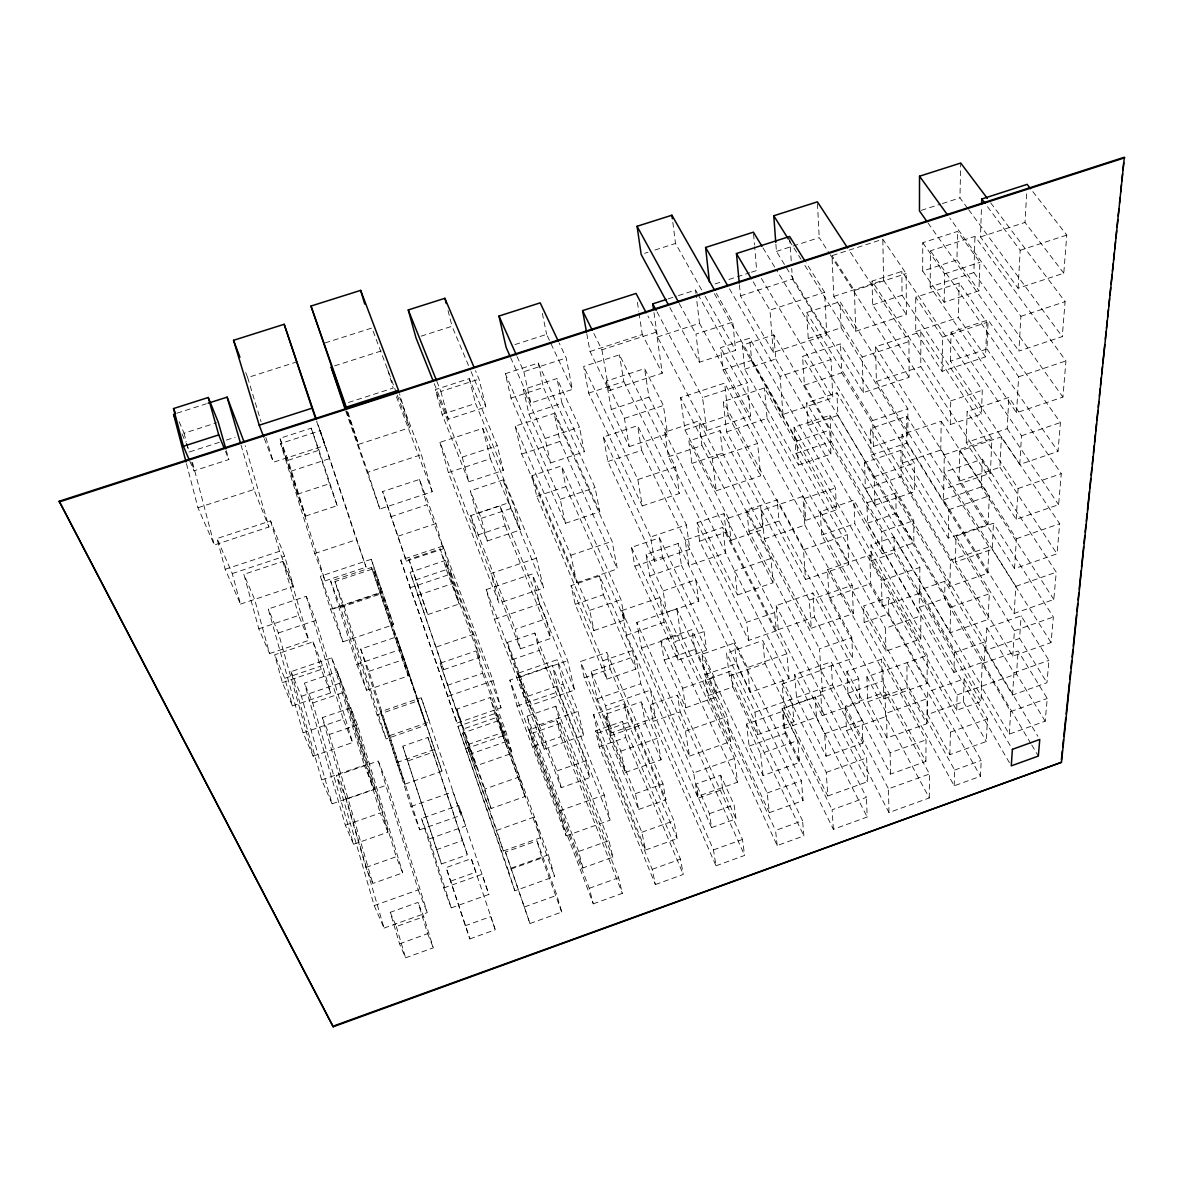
<?xml version="1.0" encoding="UTF-8"?>
<svg xmlns="http://www.w3.org/2000/svg" width="1184" height="1184" viewBox="0 0 1184 1184"><rect width="100%" height="100%" fill="white"/><g stroke="black" fill="none" stroke-linecap="round" stroke-linejoin="round"><path stroke-width="0.75" stroke-dasharray="5 3.75" d="M1009.419 762.703L919.272 607.318L919.302 590.15L944.965 581.211L1037.88 736.285M919.85 567.402L919.79 593.199L882.05 606.341L795.914 453.472L794.05 427.276L829.91 415.303L919.85 567.402L881.473 580.693L882.05 606.341M990.386 473.245L920.782 366.67L920.856 331.816L875.598 346.764L876.382 381.455L943.752 489.17L990.386 473.245L991.911 438.628L920.856 331.816M920.767 638.931L920.826 615.843L853.901 500.196L820.26 511.651L821.637 535.079L885.928 651.17L920.767 638.931L854.804 523.742L853.901 500.196M922.691 271.047L922.78 242.69L957.545 231.413L979.893 262.33L978.931 290.82L944.166 302.246L922.691 271.047L956.938 259.873L957.545 231.413M925.888 761.416L926.036 739.867L881.651 659.162L846.9 671.387L847.936 693.247L890.531 774.129L925.888 761.416L882.169 681.155L881.651 659.162M927.072 683.523L927.264 655.507L869.87 555.03L827.468 569.637L829.066 598.024L883.664 698.9L927.072 683.523L870.714 583.608L869.87 555.03M926.924 723.72L927.102 698.708L906.914 662.67L907.077 687.904L926.924 723.72L887.008 737.972L867.739 701.846L866.895 676.774L927.264 655.507M930.18 286.883L930.446 250.816L974.965 236.341L1065.94 360.913L1062.921 397.084L1016.553 412.757L930.18 286.883L973.87 272.572L974.965 236.341M927.531 714.529L927.708 691.811L964.161 678.861L987.441 718.88L986.316 741.51L949.864 754.637L927.531 714.529L963.421 701.727L964.161 678.861M929.277 797.957L929.499 774.01L885.025 692.137L845.302 706.197L846.516 730.543L888.962 812.564L929.277 797.957L885.558 716.66L885.025 692.137M988.063 524.379L940.777 450.038L941.191 421.238L902.03 434.439L902.267 463.092L948.266 538.113L988.063 524.379L989.321 495.815L941.191 421.238M942.094 371.362L942.582 337.07L915.72 297.258L959.173 283.02L986.864 322.403L985.547 356.858L942.094 371.362L915.735 331.579L915.72 297.258M944.166 302.246L944.58 273.874L922.78 242.69M1014.14 613.445L1015.857 586.332L943.929 472.283L982.38 459.185L1056.246 572.198L1053.819 599.489L1014.14 613.445L943.485 499.87L944.314 454.774L875.598 346.764M1030.82 743.463L944.64 598.453L944.965 581.211M950.486 361.12L951.018 332.245L988.122 319.961L1060.435 422.555L1058.022 451.385L1019.75 464.468L950.486 361.12L986.982 348.969L988.122 319.961M950.278 424.582L950.737 400.888L872.046 281.126L901.853 271.402L982.291 390.291L981.403 414.074L950.278 424.582L872.623 304.91L872.046 281.126M948.266 538.113L948.828 509.712L902.03 434.439M949.894 586.435L950.441 560.254L870.403 428.534L906.707 416.339L988.936 546.919L987.737 573.234L949.894 586.435L871.128 455.159L870.403 428.534M950.071 632.804L950.634 607.288L864.572 462.544L900.876 450.275L989.306 593.761L988.092 619.439L950.071 632.804L865.371 488.637L864.572 462.544M967.565 208.221L959.943 197.891L960.727 163.037M985.547 356.858L958.374 317.49L959.173 283.02M949.864 754.637L950.397 732.156L927.708 691.811M955.414 562.03L956.036 536.174L993.45 523.254L1053.36 617.012L1051.066 642.572L1012.779 656.158L955.414 562.03L992.222 549.258L993.45 523.254M953.919 672.438L867.517 523.18L866.91 502.83L895.844 492.958L985.251 641.728L984.348 661.649L953.919 672.438L954.422 652.621L831.227 441.602L829.91 415.303M959.01 481.237L959.78 450.971L1001.412 436.837L1059.665 523.728L1057.001 553.831L1014.54 568.646L959.01 481.237L999.903 467.266L1001.412 436.837M954.186 785.806L954.63 770.044L863.58 605.986L888.459 597.343L981.21 760.454L980.47 776.29L954.186 785.806L864.142 622.414L863.58 605.986M956.702 710.282L957.131 694.89L870.98 544.936L894.068 536.988L981.714 686.143L981.018 701.594L956.702 710.282L871.424 560.787L870.98 544.936M966.233 442.535L967.136 411.484L1008.842 397.439L1061.278 473.674L1058.6 504.665L1016.212 519.302L966.233 442.535L1007.199 428.638L1008.842 397.439M1032.818 191.616L1066.769 235.068L1063.78 273.208L1018.107 288.26L980.485 236.933L981.506 206.238M1053.819 599.489L981.299 486.92L982.38 459.185M982.246 663.617L981.24 686.468L1009.242 734.139L1045.191 721.204L1047.248 698.471L1018.092 650.919L982.246 663.617L1010.722 711.554L1009.242 734.139M985.784 650.371L986.82 627.934L1021.126 615.858L1048.935 660.376L1046.952 682.724L1012.527 695.023L985.784 650.371L1019.587 638.413L1021.126 615.858M1018.107 288.26L1020.179 250.298L987.249 206.342M1063.78 273.208L1025.004 222.444L1026.75 191.616M990.697 202.864L1065.082 301.668L1062.27 336.611L1018.906 351.1L1020.889 316.32L949.716 217.945M1016.553 412.757L1018.625 376.793L930.446 250.816M1016.212 519.302L1018.092 488.504L967.136 411.484M1019.75 464.468L1021.511 435.786L951.018 332.245M1014.54 568.646L1016.39 538.735L959.78 450.971M1012.779 656.158L1014.422 630.746L956.036 536.174M1012.527 695.023L1013.992 672.823L986.82 627.934M1045.191 721.204L1016.523 673.918L1018.092 650.919M469.841 938.927L495.282 929.751L471.262 858.666L446.116 867.606L469.841 938.927L446.116 867.606M888.962 812.564L888.474 788.81L929.499 774.01M833.358 829.303L832.13 809.752L866.451 797.365L815.08 696.932L782.106 708.565L784 728.708L833.358 829.303L867.176 817.049L866.451 797.365M777.192 845.554L775.564 830.443L802.574 820.704L730.824 671.106L705.383 679.986L707.662 695.792L777.192 845.554L803.877 835.904L802.574 820.704M954.63 770.044L981.21 760.454M529.958 923.535L561.734 912.065L556.894 895.267L537.003 840.832L505.45 852.051L529.958 923.535L505.45 852.051M593.288 903.836L622.325 893.343L618.64 877.714L556.687 720.212L529.07 729.832L533.555 746.216L593.288 903.836L589.247 888.311L529.07 729.832M655.359 884.552L683.272 874.458L680.46 859.14L622.384 721.456L595.626 730.824L599.237 746.749L655.359 884.552L652.206 869.322L595.626 730.824M715.98 865.8L744.603 855.44L742.472 839.441L677.411 695.2L650.06 704.746L653.139 721.396L715.98 865.8L713.493 849.89L640.781 683.716L635.571 656.158L591.186 671.506L597.224 698.856L611.344 732.896L655.507 717.43L650.504 690.094L605.483 705.768L611.344 732.896M645.546 850.008L677.174 838.642L673.903 820.778L624.16 703.977L593.554 714.648L597.713 733.059L645.546 850.008L641.832 832.248L593.554 714.648M711.584 827.631L736.004 818.869L734.095 804.854L720.656 775.239L696.251 783.926L698.53 798.016L711.584 827.631L709.408 813.689L696.251 783.926M399.541 943.796L427.646 933.688L418.011 902.4L390.232 912.316L399.541 943.796L405.579 957.812L433.344 947.807L423.739 916.712L418.011 902.4M769.348 812.683L803.078 800.562L801.405 780.774L734.302 643.075L701.934 654.308L704.88 674.717L769.348 812.683L767.173 793.028L701.934 654.308M464.986 925.844L490.709 916.579L495.282 929.751M827.794 795.988L867.502 781.706L866.644 757.938L821.074 670.322L782.076 684.012L784.311 708.18L827.794 795.988L826.24 772.397L782.076 684.012M524.675 906.855L556.894 895.267M589.247 888.311L618.64 877.714M652.206 869.322L680.46 859.14M713.493 849.89L742.472 839.441M514.803 890.797L507.906 869.293L548.384 854.833L496.229 713.123L457.986 726.369L514.803 890.797L554.586 876.53L548.384 854.833M826.077 756.221L862.899 743.078L862.026 720.434L831.183 661.856L794.642 674.673L796.536 697.509L826.077 756.221L824.612 733.74L794.642 674.673M510.881 869.1L541.991 857.986L537.003 840.832M582.928 867.946L578.621 851.474L608.946 840.64L555.784 706.212L527.058 716.187L531.749 733.37L582.928 867.946L612.853 857.216L608.946 840.64M641.832 832.248L673.903 820.778M384.045 928.093L427.261 912.627L387.553 784.814L378.303 761.031L336.448 775.535L374.188 905.582L384.045 928.093L346.453 799.141L336.448 775.535M709.408 813.689L734.095 804.854M767.173 793.028L801.405 780.774M826.24 772.397L866.644 757.938M390.232 912.316L396.3 926.539L423.739 916.712M451.267 907.876L488.859 894.423L458.682 805.401L421.489 818.484L443.763 887.941L451.267 907.876L429.126 838.938L421.489 818.484M890.531 774.129L890.131 752.743L926.036 739.867M950.397 732.156L987.441 718.88M1010.722 711.554L1047.248 698.471M441.425 863.98L467.384 854.759L427.942 737.469L402.752 746.186L441.425 863.98L402.752 746.186M763.058 775.535L760.602 753.705L797.616 740.548L783.098 711.155L746.512 724.06L749.161 746.083L763.058 775.535L799.481 762.54L797.616 740.548M824.612 733.74L862.026 720.434M887.008 737.972L886.49 713.138L927.102 698.708M503.333 850.97L540.378 837.798L534.398 817.004L496.732 830.339L503.333 850.97L462.663 733.088L498.878 720.523L505.154 741.924L469.5 754.356M846.516 730.543L885.558 716.66M1013.992 672.823L1048.935 660.376M957.131 694.89L1016.523 673.918M638.65 809.456L665.956 799.733L662.996 783.882L606.77 652.473L580.574 661.501L584.289 677.84L638.65 809.456L635.364 793.694L580.574 661.501M566.159 835.815L610.1 820.172L604.269 795.012L552.336 665.497L509.86 680.134L517.053 706.049L566.159 835.815L559.47 810.877L509.86 680.134M374.188 905.582L418.233 889.894L378.303 761.031M451.045 881.014L475.938 872.149L471.262 858.666M737.558 782.195L664.032 622.296L659.917 597.565L621.778 610.633L626.499 635.216L697.494 796.477L737.558 782.195L734.435 758.426L649.705 575.927L646.035 554.378L678.18 543.471L750.197 692.359L789.077 678.713L786.916 653.805L722.64 527.428L685.181 540.126L688.836 565.493L725.688 552.928L722.64 527.428M443.763 887.941L481.977 874.31L488.859 894.423M698.53 798.016L722.684 789.402L720.656 775.239M429.126 838.938L465.726 826.018L458.682 805.401M847.936 693.247L882.169 681.155M625.359 772.442L661.116 759.802L657.164 738.387L641.299 701.816L605.512 714.307L610.189 735.812L625.359 772.442L620.83 751.159L605.512 714.307M365.9 867.428L396.226 856.713L402.738 872.86L372.812 883.471L365.9 867.428L322.255 717.652L350.804 707.869L357.464 724.8L402.738 872.86M689.488 756.088L730.572 741.554L727.242 716.453L676.774 608.724L636.77 622.473L641.476 648.062L689.488 756.088L685.403 731.179L636.77 622.473M757.464 734.687L793.961 721.781L792.007 699.108L762.674 640.514L726.473 653.109L729.388 675.96L757.464 734.687L754.918 712.161L726.473 653.109M436.156 849.816L462.426 840.507L427.942 737.469M784 728.708L816.501 717.193L815.08 696.932M822.184 715.684L859.643 702.423L858.711 678.713L812.816 592.932L776.082 605.631L778.273 629.636L822.184 715.684L820.63 692.152L776.082 605.631M559.47 810.877L604.269 795.012M867.739 701.846L907.077 687.904M749.161 746.083L785.155 733.325L783.098 711.155M697.494 796.477L693.661 772.9L734.435 758.426M635.364 793.694L662.996 783.882M561.231 787.686L556.85 770.991L585.799 760.824L534.828 633.07L507.374 642.453L512.08 659.71L561.231 787.686L589.81 777.592L585.799 760.824M353.557 844.266L387.982 832.16L345.225 691.87L337.366 671.905L304.406 683.109L345.314 825.218L353.557 844.266L312.724 702.97L304.406 683.109M620.83 751.159L657.164 738.387M685.403 731.179L727.242 716.453M419.743 829.806L461.064 815.258L421.267 697.731L380.789 711.643L410.937 806.511L419.743 829.806L389.743 735.604L380.789 711.643M754.918 712.161L792.007 699.108M796.536 697.509L832.5 684.84L831.183 661.856M820.63 692.152L858.711 678.713M440.063 663.232L475.494 766.048L512.154 753.246L505.805 731.401L476.086 650.919L440.063 663.232L491.094 808.494L525.06 796.521L519.362 776.896L490.161 697.568L456.802 709.098L463.181 729.033L496.081 717.637L490.161 697.568M784.311 708.18L822.643 694.653L821.074 670.322M1014.422 630.746L1053.36 617.012M954.422 652.621L985.251 641.728M533.555 746.216L560.846 736.67L556.687 720.212M820.823 669.419L819.476 648.802L851.799 637.51L777.207 499.84L746.764 510.141L748.954 531.276L820.823 669.419L852.687 658.23L851.799 637.51M885.928 651.17L885.454 628.216L920.826 615.843M486.195 589.588L519.85 677.13L527.738 706.315L574.595 690.08L567.669 660.657L532.252 574.018L486.195 589.588L494.424 619.336L544.152 749.206L583.697 735.368L578.014 711.362L557.161 659.754L517.778 673.311L524.334 697.465L563.051 684.086L557.161 659.754M950.634 607.288L989.306 593.761M1015.857 586.332L1056.246 572.198M597.713 733.059L627.92 722.477L624.16 703.977M707.662 695.792L732.822 686.986L730.824 671.106M345.314 825.218L380.256 812.979L387.982 832.16M685.773 707.751L716.956 696.828L714.263 677.263L691.826 629.636L660.85 640.337L664.194 660.021L685.773 707.751L682.65 688.289L660.85 640.337M610.189 735.812L645.428 723.454L641.299 701.816M653.139 721.396L680.178 711.924L677.411 695.2M410.937 806.511L453.013 791.77L461.064 815.258M599.237 746.749L625.7 737.469L622.384 721.456M491.094 808.494L484.878 789.003L519.362 776.896M408.14 760.853L433.063 752.195M597.224 698.856L640.781 683.716M505.805 731.401L468.553 744.351L475.494 766.048M811.277 628.245L853.368 613.593L852.199 585.281L802.885 496.407L761.623 510.393L764.331 538.942L811.277 628.245L809.308 600.125L761.623 510.393M465.268 748.91L502.889 735.826L496.229 713.123M544.152 749.206L537.788 725.363L578.014 711.362M531.749 733.37L560.121 723.483L555.784 706.212M332.097 803.847L373.922 789.269L341.466 682.635L331.712 657.83L290.983 671.639L321.663 779.93L332.097 803.847L301.446 696.281L290.983 671.639M346.453 799.141L387.553 784.814M704.88 674.717L736.788 663.588L734.302 643.075M864.142 622.414L888.755 613.83L888.459 597.343M404.854 784.163L442.002 771.198L396.684 636.859L360.691 649.069L396.744 762.555L404.854 784.163L368.949 671.313L360.691 649.069M682.65 688.289L714.263 677.263M919.272 607.318L944.64 598.453M750.197 692.359L747.37 667.613L786.916 653.805M729.388 675.96L765.027 663.514L762.674 640.514M677.914 660.139L674.924 641.624L704.051 631.56L659.444 537.891L631.486 547.348L634.846 566.189L677.914 660.139L706.656 650.164L704.051 631.56M584.289 677.84L610.174 668.886L606.77 652.473M809.308 600.125L852.199 585.281M748.658 640.426L746.63 622.281L774.662 612.587L723.957 513.649L697.11 522.736L699.596 541.192L748.658 640.426L776.364 630.806L774.662 612.587M456.994 723.069L501.01 707.84L493.166 680.696L443.038 545.987L400.71 560.121L456.994 723.069L400.71 560.121M517.053 706.049L558.759 691.589L552.336 665.497M829.066 598.024L870.714 583.608M606.83 679.172L635.912 669.093L632.389 650.593L599.578 575.957L571.043 585.651L575.187 604.343L606.83 679.172L602.937 660.776L571.043 585.651M950.441 560.254L988.936 546.919M664.194 660.021L694.771 649.424L691.826 629.636M1016.39 538.735L1059.665 523.728M321.663 779.93L364.272 765.145L373.922 789.269M778.273 629.636L814.444 617.086L812.816 592.932M396.744 762.555L434.484 749.442L396.684 636.859M377.06 714.929L417.641 700.987L373.286 568.764L334.954 581.566L377.06 714.929L386.102 738.905L425.988 725.126L373.286 568.764M322.255 717.652L329.27 734.494L357.464 724.8M737.484 595.004L773.122 582.75L770.902 558.478L698.826 420.897L664.801 432.175L668.412 456.758L737.484 595.004L734.702 570.88L770.902 558.478M448.277 696.133L493.166 680.696M626.499 635.216L664.032 622.296M519.85 677.13L567.669 660.657M805.564 579.494L848.78 564.605L847.492 534.62L764.45 387.938L723.261 401.568L726.621 431.894L805.564 579.494L803.462 549.702L723.261 401.568M882.184 553.816L913.841 542.908L913.796 520.62L836.896 392.807L806.6 402.886L808.021 425.382L882.184 553.816L881.695 531.631L806.6 402.886M871.424 560.787L894.29 552.913L894.068 536.988M313.183 756.132L352.595 742.531L315.788 620.401L306.286 596.277L268.265 609.005L303.074 732.852L313.183 756.132L278.388 632.981L268.265 609.005M602.937 660.776L632.389 650.593M641.476 648.062L680.785 634.476L676.774 608.724M389.743 735.604L429.54 721.87L421.267 697.731M366.552 690.198L408.184 675.96L371.554 567.447L330.647 581.107L356.769 664.328L366.552 690.198L340.518 607.436L330.647 581.107M821.637 535.079L854.804 523.742M663.099 590.979L695.748 579.805L698.797 601.324L666.592 612.394L663.099 590.979L646.035 554.378M867.517 523.18L896.096 513.397L895.844 492.958M443.674 669.685L479.624 657.386L472.904 634.535L445.45 560.446L410.108 572.301L443.674 669.685L410.108 572.301M943.485 499.87L981.299 486.92M803.462 549.702L847.492 534.62M439.93 442.357L448.381 472.549L499.041 603.115L543.574 588.019L536.426 558.167L482.717 428.356L439.93 442.357L520.338 648.832L550.782 638.413L546.002 618.773L500.077 505.834L470.744 515.602L476.205 535.538L505.168 525.859L500.077 505.834M881.695 531.631L913.796 520.62M593.983 630.569L624.886 619.972L621.008 599.666L561.497 465.919L531.986 475.702L536.752 496.333L593.983 630.569L589.676 610.367L531.986 475.702M948.828 509.712L989.321 495.815M512.08 659.71L539.208 650.401L534.828 633.07M303.074 732.852L343.168 719.088L352.595 742.531M1018.092 488.504L1061.278 473.674M447.197 685.403L482.658 673.222L476.086 650.919M748.954 531.276L779.013 521.064L777.207 499.84M494.424 619.336L539.593 603.973L532.252 574.018M731.076 540.348L762.881 529.529L760.75 507.181L720.02 430.621L688.881 440.966L691.885 463.418L731.076 540.348L728.5 518.104L688.881 440.966M805.786 520.353L836.526 509.89L835.445 487.926L749.62 338.18L720.553 347.682L722.98 369.822L805.786 520.353L804.291 498.494L720.553 347.682M436.393 646.967L472.904 634.535M368.949 671.313L404.395 659.236M649.705 575.927L681.407 565.138L678.18 543.471M301.446 696.281L341.466 682.635M764.331 538.942L804.868 525.134L802.885 496.407M575.187 604.343L603.366 594.723L599.578 575.957M874.932 505.242L914.344 491.789L914.3 463.077L840.507 343.863L802.574 356.354L804.41 385.2L874.932 505.242L874.206 476.693L802.574 356.354M520.338 648.832L515.173 629.296L546.002 618.773M292.492 705.945L330.706 692.906L322.522 665.482L313.035 641.861L274.644 654.811L282.384 682.62L292.492 705.945L284.767 678.299L274.644 654.811M312.724 702.97L345.225 691.87M589.676 610.367L621.008 599.666M654.619 561.231L650.608 536.988L686.409 524.882L637.599 425.678L603.396 436.985L607.895 461.523L654.619 561.231L689.872 549.258L686.409 524.882M342.96 641.787L393.502 624.693L371.258 559.292L320.331 576.268L330.528 609.242L342.96 641.787L332.778 609.035L320.331 576.268M427.735 614.614L459.052 604.018L452.939 583.46L440.167 548.947L408.909 559.396L427.735 614.614L408.909 559.396M728.5 518.104L760.75 507.181M902.267 463.092L940.777 450.038M804.291 498.494L835.445 487.926M874.206 476.693L914.3 463.077M284.767 678.299L322.522 665.482M944.314 454.774L991.911 438.628M282.384 682.62L321.219 669.419L330.706 692.906M576.786 582.706L617.352 568.942L612.098 541.325L554.156 413.379L515.218 426.136L521.744 454.034L576.786 582.706L570.806 555.266L515.218 426.136M699.596 541.192L726.147 532.178L723.957 513.649M634.846 566.189L662.478 556.806L659.444 537.891M865.371 488.637L901.128 476.486L900.876 450.275M1021.511 435.786L1060.435 422.555M356.769 664.328L399.171 649.898L408.184 675.96M716.231 490.768L760.661 475.82L757.627 443.438L724.623 383.098L680.578 397.602L684.959 429.984L716.231 490.768L712.339 458.578L680.578 397.602M798.475 465.031L830.946 454.094L829.732 430.103L773.848 334.88L742.368 345.18L744.692 369.23L798.475 465.031L796.802 441.129L742.368 345.18M417.523 595.36L452.939 583.46M536.426 558.167L491.02 573.47L499.041 603.115M873.392 446.457L907.965 434.794L907.832 408.791L840.033 301.639L806.689 312.532L808.243 338.565L873.392 446.457L872.726 420.572L806.689 312.532M269.582 653.583L308.802 640.352L292.922 586.613L282.828 561.408L243.874 574.329L258.822 628.793L269.582 653.583L254.619 599.385L243.874 574.329M570.806 555.266L612.098 541.325M871.128 455.159L906.87 443.097L906.707 416.339M487.32 540.999L520.22 529.988L514.626 507.255L503.304 479.86L470.359 490.783L476.486 513.486L487.32 540.999L481.266 518.37L470.359 490.783M796.802 441.129L829.732 430.103M565.419 523.313L599.785 511.799L595.093 487.63L538.232 363.059L505.331 373.73L510.985 398.061L565.419 523.313L560.21 499.278L505.331 373.73M872.726 420.572L907.832 408.791M258.822 628.793L298.708 615.399L308.802 640.352M1018.625 376.793L1065.94 360.913M415.495 579.982L446.338 569.622L440.167 548.947M330.528 609.242L382.21 591.882L393.502 624.693M950.737 400.888L982.291 390.291M332.778 609.035L382.61 592.296M795.914 453.472L831.227 441.602M642.276 505.968L679.364 493.506L675.546 466.97L619.41 354.815L583.653 366.448L588.655 393.118L642.276 505.968L637.85 479.564L583.653 366.448M340.518 607.436L381.855 593.598M409.738 587.856L451.311 573.885L443.038 545.987M278.388 632.981L315.788 620.401M476.486 513.486L508.972 502.682L503.304 479.86M876.382 381.455L920.782 366.67M726.621 431.894L767.099 418.426L764.45 387.938M536.752 496.333L565.878 486.624L561.497 465.919M714.366 293.588L782.994 414.43L832.826 397.839L830.976 359.551L776.393 269.908M481.266 518.37L514.626 507.255M668.412 456.758L701.949 445.584L698.826 420.897M775.89 244.274L776.423 251.393L863.284 392.614L909.12 377.341L908.972 341.569L848.588 249.439M240.47 604.106L293.543 586.406L284.604 556.199L270.574 520.916L217.012 538.528L225.182 569.267L240.47 604.106L232.256 573.544L217.012 538.528M560.21 499.278L595.093 487.63M325.082 580.856L366.078 567.166L320.272 430.65L280.608 443.497L314.752 553.535L325.082 580.856L290.968 471.202L280.608 443.497M637.85 479.564L675.546 466.97M691.885 463.418L722.61 453.146L720.02 430.621M808.021 425.382L837.917 415.392L836.896 392.807M712.339 458.578L757.627 443.438M406.378 561.157L443.393 548.784L435.919 523.609L419.462 479.431L382.595 491.567L406.378 561.157L382.595 491.567M863.284 392.614L862.204 357.035L908.972 341.569M225.182 569.267L279.498 551.3L293.543 586.406M550.456 462.988L584.304 451.785L579.464 427.143L556.983 378.525L523.417 389.447L528.937 414.089L550.456 462.988L545.114 438.465L523.417 389.447M390.75 516.772L427.024 504.769L443.393 548.784M942.582 337.07L986.864 322.403M232.256 573.544L284.604 556.199M804.41 385.2L841.735 372.827L840.507 343.863M1020.889 316.32L1065.082 301.668M629.207 446.605L667.539 433.906L663.41 405.505L644.599 368.624L606.312 381.144L611.299 409.472L629.207 446.605L624.427 418.352L606.312 381.144M684.959 429.984L728.16 415.643L724.623 383.098M314.752 553.535L356.488 539.682L366.078 567.166M607.895 461.523L641.61 450.334L637.599 425.678M653.982 312.576L657.475 336.981L706.626 430.562L750.567 415.969L747.37 382.817L698.22 294.86M398.298 536.115L435.919 523.609M855.766 331.209L906.382 314.559L906.145 273.608L882.835 239.227L831.982 255.67L833.802 296.4L855.766 331.209L854.404 290.48L831.982 255.67M744.692 369.23L775.757 359.004L773.848 334.88M186.45 463.654L197.965 507.744L214.304 544.98L268.96 526.984L245.162 445.613M305.516 516.091L337.218 505.657L319.014 450.231L311.229 428.149L279.927 438.287L297.317 494.231L305.516 516.091L288.126 460.28L279.927 438.287M545.114 438.465L579.464 427.143M448.381 472.549L490.383 458.711L543.574 588.019M624.427 418.352L663.41 405.505M521.744 454.034L560.017 441.41L554.156 413.379M706.626 430.562L702.586 397.587L747.37 382.817M782.994 414.43L780.064 376.379L830.976 359.551M915.735 331.579L958.374 317.49M345.758 411.011L379.901 509.016L432.234 491.73L421.371 454.656L398.816 395.012M468.82 481.77L503.333 470.359L497.236 445.643L469.264 378.643L435.327 389.61L442.12 414.356L468.82 481.77L462.204 457.157L435.327 389.61M1020.179 250.298L1066.769 235.068M588.655 393.118L623.85 381.588L619.41 354.815M528.937 414.089L562.015 403.256L556.983 378.525M586.79 333.725L590.032 351.485L609.05 390.602L662.285 373.167L656.395 332.112L647.914 315.995M872.623 304.91L902.045 295.275L901.853 271.402M669.848 307.514L699.389 362.23L735.604 350.375L732.763 322.122L716.409 293.395M297.317 494.231L329.448 483.708L337.218 505.657M346.764 411.84L367.824 472.209L421.371 454.656M808.243 338.565L841.128 327.761L840.033 301.639M739.423 284.841L740.474 295.882L773.33 352.403L826.743 334.865L824.626 292.3L806.141 262.848M722.98 369.822L751.662 360.41L749.62 338.18M462.204 457.157L497.236 445.643M611.299 409.472L648.965 397.099L644.599 368.624M980.485 236.933L1025.004 222.444M442.12 414.356L475.554 403.478L503.333 470.359M699.389 362.23L695.97 334.095L732.763 322.122M773.33 352.403L769.94 310.104L824.626 292.3M346.986 411.322L358.515 444.37L409.56 427.75L399.496 393.68M510.985 398.061L543.426 387.494L599.785 511.799M434.217 383.586L448.41 419.21L485.928 406.985L479.017 379.102L475.465 370.681M290.968 471.202L329.966 458.489M833.802 296.4L883.56 280.179L882.835 239.227M854.404 290.48L906.145 273.608M197.965 507.744L253.938 489.48L268.96 526.984M510.615 357.524L530.772 402.989L572.375 389.418L566.204 357.953L559.114 342.931M944.58 273.874L979.893 262.33M189.736 461.02L193.984 470.832L228.823 459.555L226.307 450.66M436.807 381.263L440.877 391.46L479.017 379.102M740.474 295.882L792.436 279.054L791.726 268.413M517.053 356.517L523.846 371.702L566.204 357.953M590.032 351.485L642.276 334.539L662.285 373.167M593.85 333.488L601.901 349.813L656.395 332.112M657.475 336.981L699.492 323.321L696.162 295.319M264.372 438.672L273.386 462.263L325.008 445.495L316.898 421.075M288.126 460.28L319.014 450.231M776.423 251.393L819.21 237.629L829.2 253.154M921.226 210.367L940.584 204.122M942.346 203.559L959.943 197.891M514.936 344.588L546.623 334.362L572.375 389.418M219.38 442.313L189.721 451.874L186.199 443.704M226.351 440.063L235.083 437.251M668.131 298.901L676.7 296.133M678.417 295.586L695.541 290.065L697.317 293.262M715.047 283.953L721.988 281.718M728.93 279.483L749.738 272.764M751.47 272.202L756.68 270.529L754.652 246.775M348.525 402.471L393.192 388.071L387.124 367.676M177.023 413.157L206.386 403.759M421.134 336.152L452.036 326.266L470.403 369.985M334.643 365.871L382.062 350.701M179.139 421.711L184.053 433.211L216.554 422.762M325.052 342.931L371.924 328.012L396.581 393.354M245.724 372.486L247.648 377.563L297.199 361.771M644.599 253.332L648.033 252.236M654.9 250.046L675.502 243.46L704.214 294.52M968.66 209.701L1062.27 336.611M973.87 272.572L1062.921 397.084M956.938 259.873L978.931 290.82M928.019 222.992L1018.906 351.1M986.982 348.969L1058.022 451.385M1007.199 428.638L1058.6 504.665M902.045 295.275L981.403 414.074M883.56 280.179L906.382 314.559M999.903 467.266L1057.001 553.831M830.206 254.693L909.12 377.341M992.222 549.258L1051.066 642.572M789.328 240.604L800.991 259.237M804.868 265.453L862.204 357.035M841.128 327.761L907.965 434.794M906.87 443.097L987.737 573.234M1019.587 638.413L1046.952 682.724M792.436 279.054L826.743 334.865M841.735 372.827L914.344 491.789M762.984 247.885L775.431 268.339M901.128 476.486L988.092 619.439M761.371 278.388L832.826 397.839M837.917 415.392L913.841 542.908M896.096 513.397L984.348 661.649M1031.767 745.032L1038.324 756.073M753.202 281.822L769.94 310.104M919.302 590.15L1011.462 747.74M894.29 552.913L981.018 701.594M775.757 359.004L830.946 454.094M729.507 288.837L780.064 376.379M963.421 701.727L986.316 741.51M794.05 427.276L881.473 580.693M751.662 360.41L836.526 509.89M888.755 613.83L980.47 776.29M705.102 296.118L735.604 350.375M820.26 511.651L885.454 628.216M767.099 418.426L848.78 564.605M699.492 323.321L750.567 415.969M804.868 525.134L853.368 613.593M827.468 569.637L883.027 671.106L883.664 698.9M679.261 303.518L695.97 334.095M728.16 415.643L760.661 475.82M866.895 676.774L886.49 713.138M779.013 521.064L852.687 658.23M657.031 311.954L702.586 397.587M846.9 671.387L890.131 752.743M814.444 617.086L859.643 702.423M722.61 453.146L762.881 529.529M746.764 510.141L819.476 648.802M845.302 706.197L888.474 788.81M832.5 684.84L862.899 743.078M701.949 445.584L773.122 582.75M822.643 694.653L867.502 781.706M726.147 532.178L776.364 630.806M816.501 717.193L867.176 817.049M648.965 397.099L667.539 433.906M664.801 432.175L789.077 678.713M697.11 522.736L746.63 622.281M765.027 663.514L793.961 721.781M623.85 381.588L679.364 493.506M782.106 708.565L832.13 809.752M785.155 733.325L799.481 762.54M641.61 450.334L747.37 667.613M736.788 663.588L803.078 800.562M681.407 565.138L698.797 601.324M732.822 686.986L803.877 835.904M746.512 724.06L760.602 753.705M662.478 556.806L706.656 650.164M603.396 436.985L650.608 536.988M694.771 649.424L716.956 696.828M705.383 679.986L775.564 830.443M680.785 634.476L730.572 741.554M631.486 547.348L674.924 641.624M562.015 403.256L584.304 451.785M722.684 789.402L736.004 818.869M560.017 441.41L617.352 568.942M680.178 711.924L744.603 855.44M621.778 610.633L693.661 772.9M565.878 486.624L624.886 619.972M603.366 594.723L635.912 669.093M645.428 723.454L661.116 759.802M181.996 433.892L185.503 442.061M610.174 668.886L665.956 799.733M627.92 722.477L677.174 838.642M625.7 737.469L683.272 874.458M471.099 371.672L485.928 406.985M591.186 671.506L605.483 705.768M508.972 502.682L520.22 529.988M225.463 451.341L228.823 459.555M539.593 603.973L574.595 690.08M505.168 525.859L550.782 638.413M427.646 933.688L433.344 947.807M563.051 684.086L583.697 735.368M558.759 691.589L610.1 820.172M539.208 650.401L589.81 777.592M418.233 889.894L427.261 912.627M560.121 723.483L612.853 857.216M560.846 736.67L622.325 893.343M470.744 515.602L515.173 629.296M507.374 642.453L556.85 770.991M517.778 673.311L537.788 725.363M527.058 716.187L578.621 851.474M397.232 395.086L409.56 427.75M396.448 396.699L432.234 491.73M451.311 573.885L501.01 707.84M334.954 581.566L344.144 606.267L386.102 738.905M479.624 657.386L452.347 583.623L445.45 560.446M446.338 569.622L459.052 604.018M482.658 673.222L512.154 753.246M502.889 735.826L554.586 876.53M496.081 717.637L525.06 796.521M541.991 857.986L561.734 912.065M456.802 709.098L484.878 789.003M462.663 733.088L496.732 830.339M457.986 726.369L507.906 869.293M316.735 421.756L325.008 445.495M462.426 840.507L467.384 854.759M434.484 749.442L442.002 771.198M417.641 700.987L425.988 725.126M371.258 559.292L382.21 591.882M371.554 567.447L399.171 649.898M320.272 430.65L356.488 539.682M367.824 472.209L379.901 509.016M347.948 412.21L358.515 444.37M311.229 428.149L329.448 483.708M350.804 707.869L396.226 856.713M337.366 671.905L380.256 812.979M247.648 377.563L261.057 421.682M265.882 437.562L273.386 462.263M331.712 657.83L364.272 765.145M306.286 596.277L343.168 719.088M419.462 479.431L427.024 504.769M313.035 641.861L321.219 669.419M396.3 926.539L405.579 957.812M282.828 561.408L298.708 615.399M270.574 520.916L279.498 551.3M329.27 734.494L372.812 883.471M241.048 445.08L253.938 489.48M440.877 391.46L448.41 419.21M192.504 462.426L214.304 544.98M184.053 433.211L186.317 441.75M186.761 443.467L189.011 452.022M191.719 462.278L193.984 470.832M448.026 310.534L452.036 326.266M482.717 428.356L490.383 458.711M469.264 378.643L475.554 403.478M523.846 371.702L530.772 402.989M538.232 363.059L543.426 387.494M542.331 313.36L546.623 334.362M601.901 349.813L609.05 390.602M637.406 302.379L638.753 311.303M639.02 313.094L642.276 334.539M672.823 222.281L675.502 243.46M695.541 290.065L695.955 293.558M753.557 233.988L754.489 244.955M789.728 238.265L791.252 261.324M817.478 203.633L819.21 237.629"/><path stroke-width="1.5" d="M987.367 198.438L960.727 163.037L919.524 176.224L919.465 210.93L926.954 221.482M981.58 204.432L981.758 199.016L1027.15 184.364L1030.554 188.715M1061.367 759.965L1062.329 750.774M1062.714 747.089L1063.469 739.748M1063.854 736.063L1065.778 717.696M1066.162 714.011L1069.433 682.783M1069.818 679.098L1070.573 671.757M1070.958 668.072L1071.727 660.731M1072.112 657.046L1072.882 649.705M1073.266 646.02L1076.537 614.792M1076.922 611.107L1077.677 603.766M1078.062 600.081L1078.831 592.74M1079.216 589.055L1081.14 570.688M1081.525 567.003L1083.641 546.801M1084.026 543.116L1084.781 535.775M1085.166 532.09L1085.935 524.749M1086.32 521.064L1087.09 513.723M1087.474 510.038L1089.398 491.671M1089.783 487.986L1090.745 478.795M1091.13 475.124L1091.885 467.769M1092.27 464.098L1093.039 456.743M1093.424 453.072L1094.194 445.717M1094.578 442.046L1095.348 434.691M1095.733 431.02L1096.502 423.68M1096.887 419.994L1097.849 410.804M1098.234 407.133L1098.811 401.628M1099.374 396.107L1100.143 388.752M1100.528 385.081L1101.298 377.726M1101.682 374.055L1102.452 366.7M1102.837 363.029L1104.761 344.648M1105.338 339.142L1106.093 331.786M1106.478 328.116L1107.247 320.76M1107.632 317.09L1108.402 309.734M1108.786 306.064L1109.556 298.708M1109.941 295.038L1110.71 287.682M1111.095 284.012L1112.057 274.821M1112.442 271.151L1113.197 263.795M1113.582 260.125L1114.351 252.769M1114.736 249.099L1115.506 241.743M1115.89 238.073L1116.66 230.717M1117.045 227.047L1117.814 219.691M1118.199 216.021L1118.969 208.665M1119.546 203.16L1120.123 197.639M1120.686 192.134L1121.455 184.778M1121.84 181.108L1122.61 173.752M1122.994 170.082L1123.764 162.726M1061.471 762.304L1124.341 157.22L59.2 501.246L333.207 1026.78L1061.471 762.304L334.791 1025.566M586.48 331.949L582.587 310.622L636.045 293.44L646.227 312.783M225.804 448.884L218.27 422.214L208.251 397.484L173.515 408.569L183.387 446.279L218.744 434.898L224.116 448.055M316.32 419.328L284.19 324.283L233.544 340.296L259.222 425.204L312.014 408.184L315.566 418.366M653.479 309.098L652.724 303.874L666.429 299.448M59.333 501.942L1124.8 157.753M208.118 403.211L227.121 397.143L244.126 442.076M709.438 281.999L705.605 247.456L753.409 232.168L762.022 246.316M509.875 355.836L506.13 347.415L498.967 316.054L540.185 302.852L558.315 341.258M739.245 283.006L736.448 253.554L789.61 236.489L805.164 261.294M432.87 380.197L415.969 337.795L408.258 309.942L444.888 298.294L474.044 367.321M775.757 242.483L773.774 215.769L817.389 201.842L847.581 247.915M668.116 304.303L641.166 254.427L637.066 226.277L671.92 215.222L714.603 290.213M310.978 306.049L360.646 290.376L398.49 390.276L346.29 407.133L310.978 306.049L346.379 409.59M981.758 199.016L985.044 203.411M919.524 176.224L947.555 214.97M773.774 215.769L788.352 239.064M736.448 253.554L751.337 278.684M705.605 247.456L727.657 285.655M637.066 226.277L678.388 301.905M652.724 303.874L656.173 310.326M59.2 501.246L333.207 1026.78M582.587 310.622L592.252 330.218M498.967 316.054L516.313 354.83M183.387 446.279L189.04 459.377M175.676 419.166L173.56 414.267L185.992 461.893M173.515 408.569L175.617 413.497M408.258 309.942L436.126 379.561M259.222 425.204L263.736 437M233.544 340.296L239.952 357.242M345.565 408.391L331.135 366.996L345.166 409.294M284.19 324.283L312.014 408.184M360.646 290.376L364.746 304.066M227.121 397.143L240.53 443.304M208.251 397.484L218.744 434.898M444.888 298.294L446.235 303.533M671.92 215.222L672.364 218.744M1012.394 749.339L1011.269 765.87L1038.324 756.073L1039.774 739.452L1012.394 749.339"/></g></svg>
